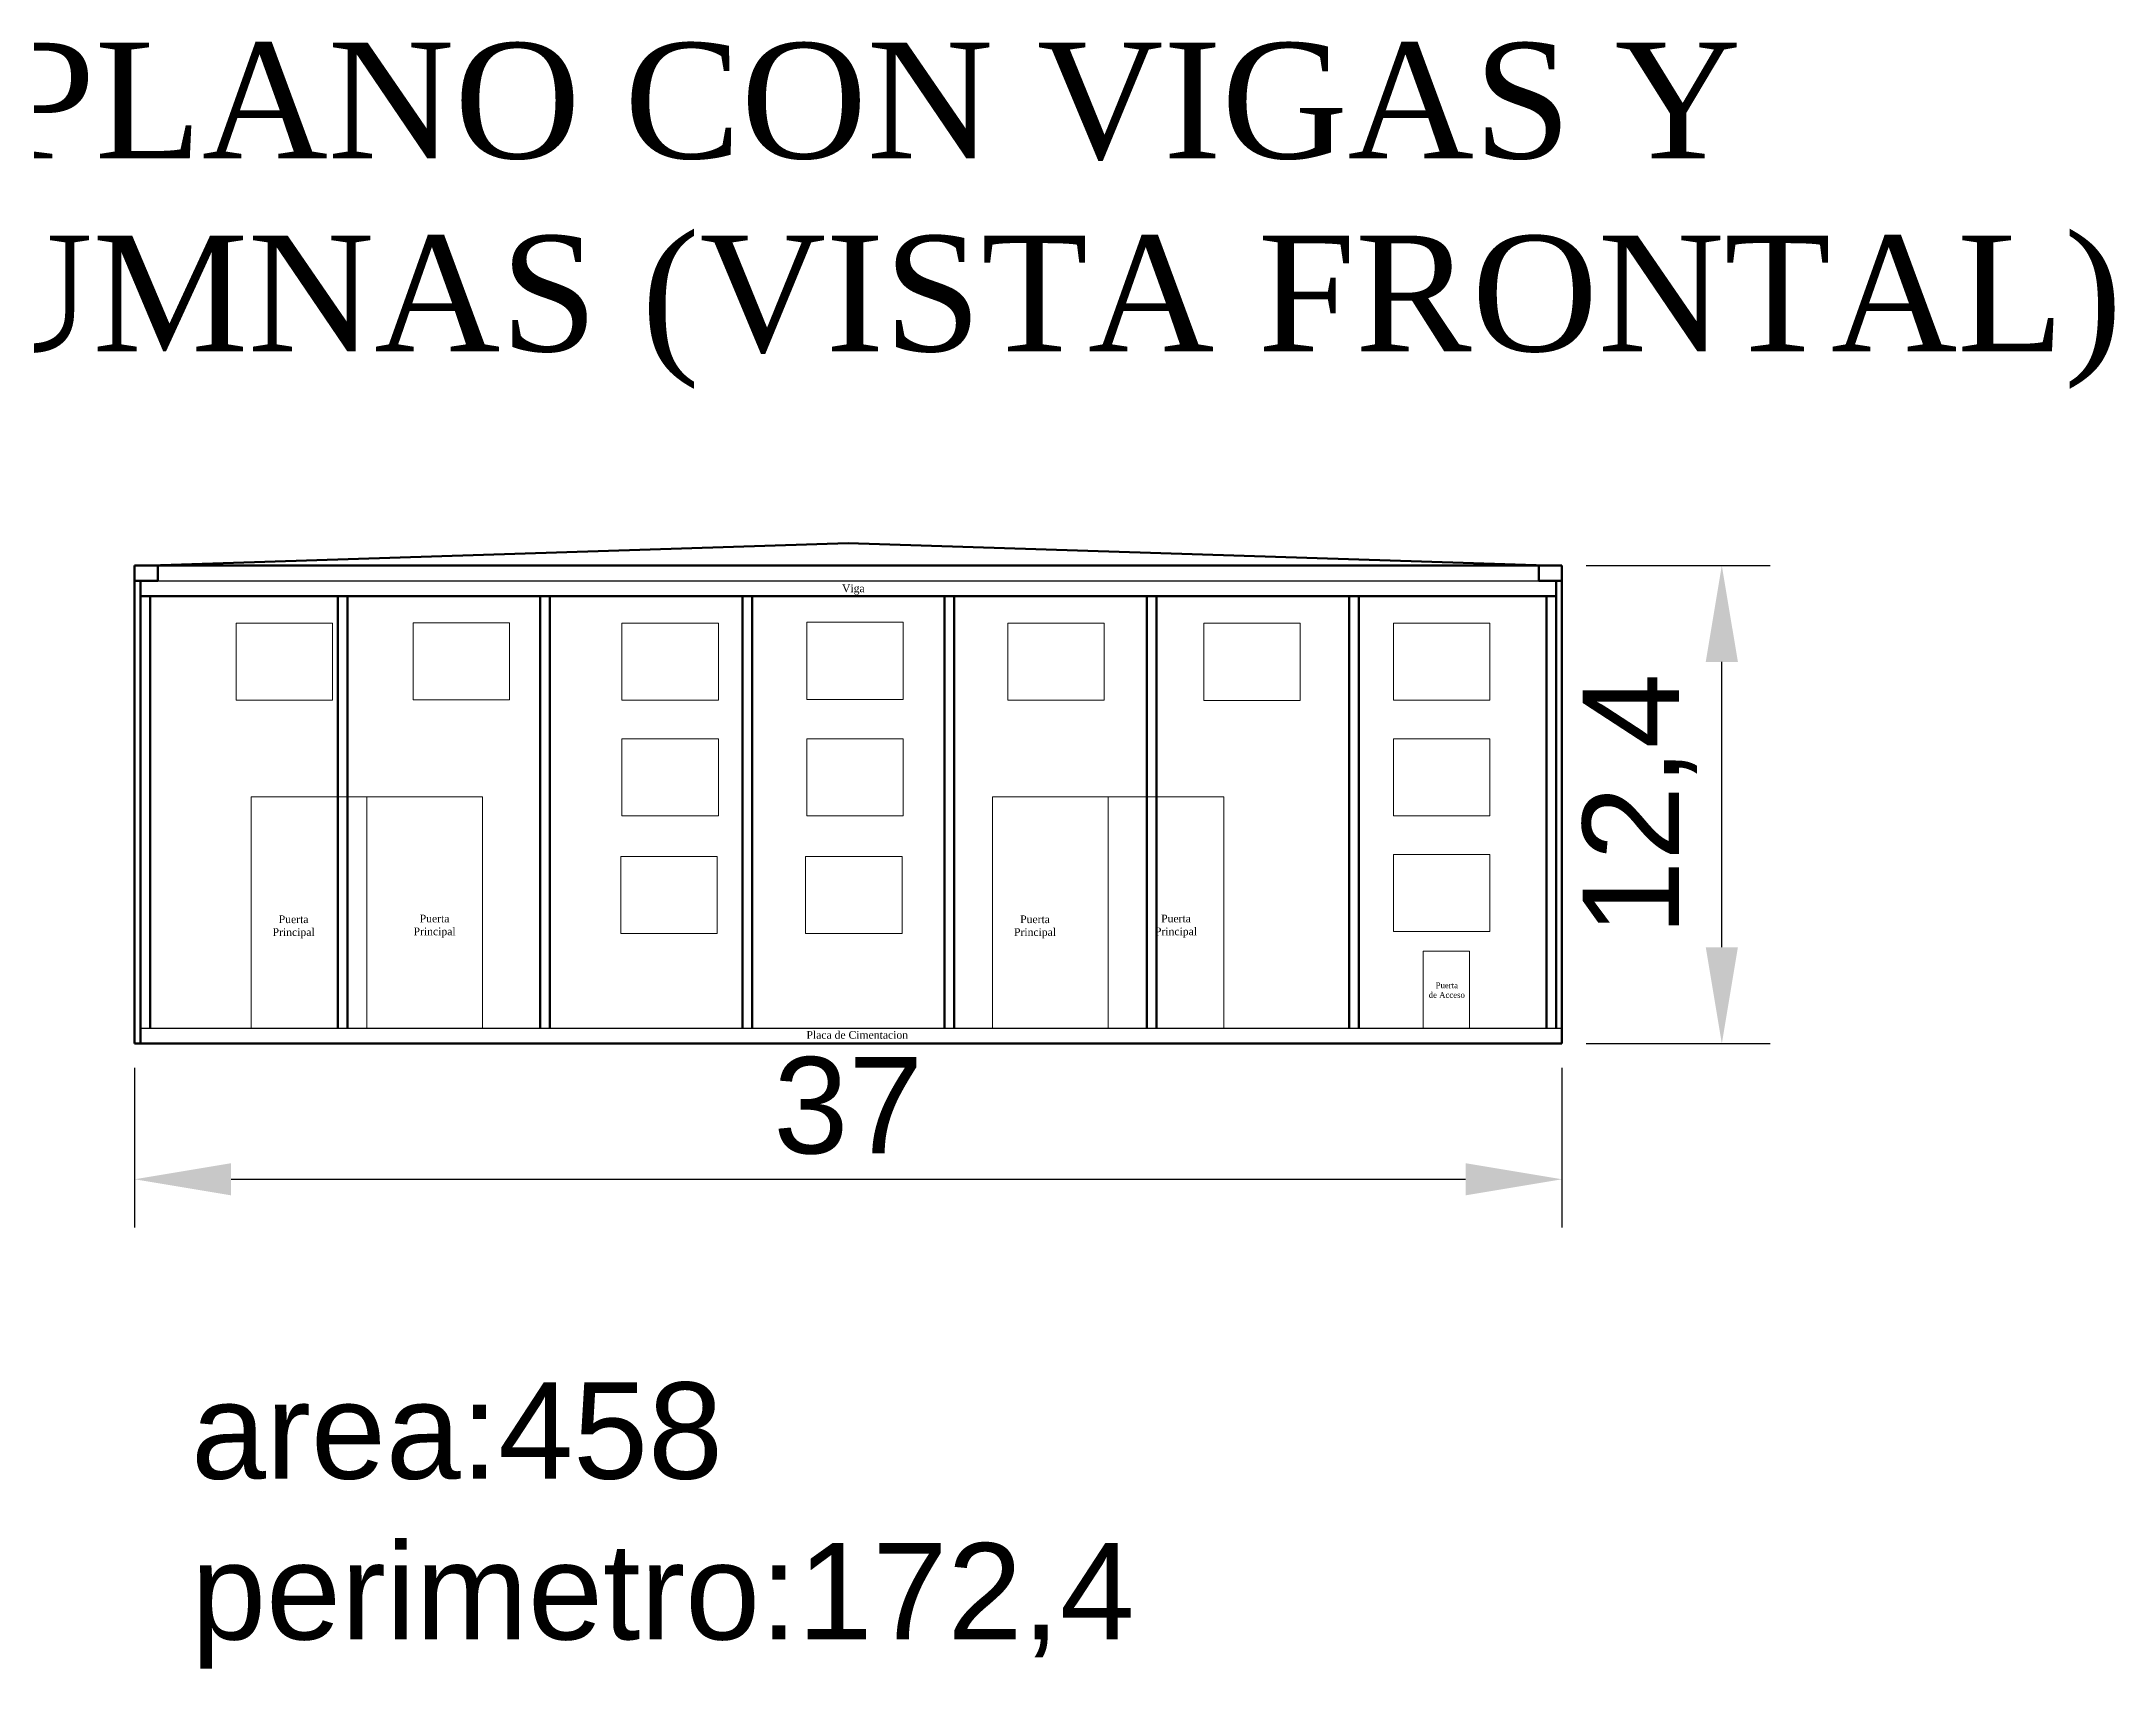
# Model space of a CAD drawing. Header units: metres. Extents: x 29 to 562, y -33 to 369.
# Drawn here: x 84 to 137.8, y 2.8 to 45 of the extents above; entities that cross this region are included whole.
import ezdxf

# ---------------------------------------------------------------- set-up
doc = ezdxf.new("R2010")
doc.units = ezdxf.units.M
doc.header["$LTSCALE"] = 2
doc.header["$PDMODE"] = 35
for name, color, linetype, lineweight in [('001_Dark_1 10', 7, 'Continuous', 0), ('A-DOOR', 251, 'Continuous', 18), ('A-GLAZ', 2, 'Continuous', 18), ('A-ROOF', 226, 'Continuous', 53), ('S-BEAM', 1, 'Continuous', 50), ('S-COLS', 1, 'Continuous', 50), ('S-WALL', 7, 'Continuous', 60)]:
    doc.layers.add(name, color=color, linetype=linetype, lineweight=lineweight)
doc.layers.add('S-DECK', color=7, linetype='Continuous')
doc.layers.add('S-FNDN', color=7, linetype='Continuous')
doc.styles.get("Standard").update_dxf_attribs({"font": 'arial.ttf'})
doc.dimstyles.new('ISO-25', dxfattribs={"dimtxt": 2.5, "dimasz": 2.5, "dimexe": 1.25, "dimexo": 0.625, "dimtad": 1, "dimtxsty": 'Standard', "dimcen": 2.5, "dimadec": 0, "dimazin": 0, "dimtfac": 1, "dimtmove": 0, "dimatfit": 3, "dimfxl": 1, "dimarcsym": 0})

# ---------------------------------------------------------------- blocks, each defined once
blk = doc.blocks.new('*D69')
at = {"layer": '001_Dark_1 10', "color": 0, "lineweight": -2, "transparency": 16777216}
for p, q in [((124.068, 31.45), (128.836, 31.45)), ((127.586, 21.55), (127.586, 28.95)), ((124.068, 19.05), (128.836, 19.05))]:
    blk.add_line(p, q, dxfattribs=at)
at = {"layer": '001_Dark_1 10', "color": 0, "transparency": 16777216}
for points in [[(127.17, 28.95), (128.003, 28.95), (127.586, 31.45)], [(127.17, 21.55), (128.003, 21.55), (127.586, 19.05)]]:
    blk.add_solid(points, dxfattribs=at)
at = {"layer": 'Defpoints', "color": 0, "transparency": 16777216}
for p in [(123.443, 31.45), (127.586, 31.45), (123.443, 19.05)]:
    blk.add_point(p, dxfattribs=at)
at = {"layer": '001_Dark_1 10', "color": 0, "transparency": 16777216, "insert": (125.459, 25.25), "char_height": 2.5, "attachment_point": 5, "rotation": 90}
blk.add_mtext('12,4', dxfattribs=at)
blk = doc.blocks.new('*D70')
at = {"layer": '001_Dark_1 10', "color": 0, "lineweight": -2, "transparency": 16777216}
for p, q in [((86.443, 18.425), (86.443, 14.282)), ((123.443, 18.425), (123.443, 14.282)), ((88.943, 15.532), (120.943, 15.532))]:
    blk.add_line(p, q, dxfattribs=at)
at = {"layer": '001_Dark_1 10', "color": 0, "transparency": 16777216}
for points in [[(88.943, 15.948), (88.943, 15.115), (86.443, 15.532)], [(120.943, 15.948), (120.943, 15.115), (123.443, 15.532)]]:
    blk.add_solid(points, dxfattribs=at)
at = {"layer": 'Defpoints', "color": 0, "transparency": 16777216}
for p in [(86.443, 19.05), (123.443, 19.05), (123.443, 15.532)]:
    blk.add_point(p, dxfattribs=at)
at = {"layer": '001_Dark_1 10', "color": 0, "transparency": 16777216, "insert": (104.943, 17.434), "char_height": 2.5, "attachment_point": 5}
blk.add_mtext('37', dxfattribs=at)

msp = doc.modelspace()

# ---------------------------------------------------------------- linework, layer by layer
at = {"layer": 'A-DOOR'}
for p, q in [((89.462, 19.45), (89.462, 25.45)), ((89.462, 25.45), (92.462, 25.45)), ((92.462, 19.45), (92.462, 25.45)), ((92.462, 25.45), (95.462, 25.45)), ((92.462, 25.45), (92.462, 19.45)), ((95.462, 25.45), (95.462, 19.45)), ((108.681, 19.45), (108.681, 25.45)), ((108.681, 25.45), (111.681, 25.45)), ((111.681, 19.45), (111.681, 25.45)), ((111.681, 25.45), (114.681, 25.45)), ((111.681, 25.45), (111.681, 19.45)), ((114.681, 25.45), (114.681, 19.45)), ((119.843, 19.45), (119.843, 21.45)), ((119.843, 21.45), (121.043, 21.45)), ((121.043, 19.45), (121.043, 21.45)), ((114.681, 19.45), (111.681, 19.45)), ((121.043, 19.45), (119.843, 19.45))]:
    msp.add_line(p, q, dxfattribs=at)
at = {"layer": 'A-GLAZ'}
for p, q in [((91.574, 29.956), (89.074, 29.956)), ((89.074, 29.956), (89.074, 27.956)), ((91.574, 27.956), (91.574, 29.956)), ((96.161, 29.964), (93.661, 29.964)), ((93.661, 29.964), (93.661, 27.964)), ((96.161, 27.964), (96.161, 29.964)), ((101.574, 29.956), (99.074, 29.956)), ((99.074, 29.956), (99.074, 27.956)), ((101.574, 27.956), (101.574, 29.956)), ((106.366, 29.978), (103.866, 29.978)), ((103.866, 29.978), (103.866, 27.978)), ((106.366, 27.978), (106.366, 29.978)), ((111.574, 29.956), (109.074, 29.956)), ((109.074, 29.956), (109.074, 27.956)), ((111.574, 27.956), (111.574, 29.956)), ((116.655, 29.952), (114.155, 29.952)), ((114.155, 29.952), (114.155, 27.952)), ((116.655, 27.952), (116.655, 29.952)), ((121.574, 29.956), (119.074, 29.956)), ((119.074, 29.956), (119.074, 27.956)), ((121.574, 27.956), (121.574, 29.956)), ((89.074, 27.956), (91.574, 27.956)), ((93.661, 27.964), (96.161, 27.964)), ((99.074, 27.956), (101.574, 27.956)), ((103.866, 27.978), (106.366, 27.978)), ((109.074, 27.956), (111.574, 27.956)), ((114.155, 27.952), (116.655, 27.952)), ((119.074, 27.956), (121.574, 27.956)), ((101.574, 26.956), (99.074, 26.956)), ((99.074, 26.956), (99.074, 24.956)), ((101.574, 24.956), (101.574, 26.956)), ((106.366, 26.956), (103.866, 26.956)), ((103.866, 26.956), (103.866, 24.956)), ((106.366, 24.956), (106.366, 26.956)), ((121.574, 26.956), (119.074, 26.956)), ((119.074, 26.956), (119.074, 24.956)), ((121.574, 24.956), (121.574, 26.956)), ((99.074, 24.956), (101.574, 24.956)), ((103.866, 24.956), (106.366, 24.956)), ((119.074, 24.956), (121.574, 24.956)), ((101.544, 23.904), (99.044, 23.904)), ((99.044, 23.904), (99.044, 21.904)), ((101.544, 21.904), (101.544, 23.904)), ((106.337, 23.904), (103.837, 23.904)), ((103.837, 23.904), (103.837, 21.904)), ((106.337, 21.904), (106.337, 23.904)), ((121.574, 23.956), (119.074, 23.956)), ((119.074, 23.956), (119.074, 21.956)), ((121.574, 21.956), (121.574, 23.956)), ((99.044, 21.904), (101.544, 21.904)), ((103.837, 21.904), (106.337, 21.904)), ((119.074, 21.956), (121.574, 21.956))]:
    msp.add_line(p, q, dxfattribs=at)
at = {"layer": 'A-ROOF'}
for p, q in [((104.943, 32.025), (86.843, 31.453)), ((104.943, 32.025), (123.043, 31.45)), ((86.843, 31.453), (123.043, 31.45))]:
    msp.add_line(p, q, dxfattribs=at)
at = {"layer": 'S-BEAM'}
for p, q in [((87.043, 31.453), (86.443, 31.453)), ((86.443, 31.453), (86.443, 31.05)), ((87.043, 31.053), (87.043, 31.453)), ((123.443, 31.45), (122.843, 31.45)), ((122.843, 31.45), (122.843, 31.05)), ((123.443, 31.05), (123.443, 31.45)), ((86.443, 31.05), (87.043, 31.053)), ((86.593, 31.05), (86.593, 30.65)), ((86.593, 30.65), (123.293, 30.65)), ((122.843, 31.05), (123.443, 31.05))]:
    msp.add_line(p, q, dxfattribs=at)
at = {"layer": 'S-COLS'}
for p, q in [((86.843, 19.45), (86.843, 30.65)), ((91.711, 19.45), (91.711, 30.65)), ((91.711, 30.65), (91.961, 30.65)), ((91.961, 30.65), (91.961, 19.45)), ((96.954, 19.45), (96.954, 30.65)), ((97.204, 30.65), (97.204, 19.45)), ((102.197, 19.45), (102.197, 30.65)), ((102.447, 30.65), (102.447, 19.45)), ((107.44, 19.45), (107.44, 30.65)), ((107.69, 30.65), (107.69, 19.45)), ((112.683, 19.45), (112.683, 30.65)), ((112.933, 30.65), (112.933, 19.45)), ((117.926, 19.45), (117.926, 30.65)), ((118.176, 30.65), (118.176, 19.45)), ((123.043, 19.45), (123.043, 30.65)), ((123.293, 30.65), (123.293, 19.45))]:
    msp.add_line(p, q, dxfattribs=at)
at = {"layer": 'S-DECK'}
msp.add_line((86.443, 31.05), (123.443, 31.05), dxfattribs=at)
at = {"layer": 'S-FNDN'}
for p, q in [((86.593, 19.05), (86.593, 19.45)), ((86.593, 19.45), (123.443, 19.45))]:
    msp.add_line(p, q, dxfattribs=at)
at = {"layer": 'S-WALL'}
for p, q in [((86.443, 19.05), (86.443, 31.05)), ((86.443, 31.05), (86.593, 31.05)), ((86.593, 31.05), (86.593, 19.05)), ((123.443, 31.05), (123.293, 31.05)), ((123.293, 31.05), (123.293, 19.45)), ((123.443, 19.05), (123.443, 31.05)), ((86.443, 19.05), (123.443, 19.05))]:
    msp.add_line(p, q, dxfattribs=at)

# ---------------------------------------------------------------- texts
at = {"attachment_point": 2}
for s, width, insert, char_height in [('{\\fTimes New Roman|b0|i0|c0|p18;PLANO CON VIGAS Y COLUMNAS (VISTA FRONTAL)}', 69.93919, (105.491, 45.007), 3), ('{\\fTimes New Roman|b0|i0|c0|p18;Puerta^JPrincipal}', 13.41015, (90.564, 22.375), 0.2), ('{\\fTimes New Roman|b0|i0|c0|p18;Puerta ^JPrincipal}', 13.41015, (94.218, 22.394), 0.2), ('{\\fTimes New Roman|b0|i0|c0|p18;Puerta^JPrincipal}', 13.41015, (109.783, 22.375), 0.2), ('{\\fTimes New Roman|b0|i0|c0|p18;Puerta ^JPrincipal}', 13.41015, (113.437, 22.394), 0.2), ('{\\fTimes New Roman|b0|i0|c0|p18;Puerta^Jde Acceso}', 13.41015, (120.457, 20.637), 0.15)]:
    msp.add_mtext_dynamic_manual_height_columns(s, width=width, gutter_width=12.5, heights=[0], dxfattribs=dict(at, insert=insert, char_height=char_height))
at = {"char_height": 0.2, "attachment_point": 1}
for s, insert, width in [('{\\fTimes New Roman|b0|i0|c0|p18;Viga}', (104.779, 30.958), 2.49427), ('{\\fTimes New Roman|b0|i0|c0|p18;Placa de Cimentacion}', (103.858, 19.375), 3.03204)]:
    msp.add_mtext(s, dxfattribs=dict(at, insert=insert, width=width))
at = {"layer": '001_Dark_1 10', "insert": (87.908, 10.264), "char_height": 2.5, "attachment_point": 1}
msp.add_mtext_dynamic_manual_height_columns('area:458\\Pperimetro:172,4', width=36.01804, gutter_width=12.5, heights=[0], dxfattribs=at)

# ---------------------------------------------------------------- dimensions: what is measured, and where the dimension line sits
at = {"layer": '001_Dark_1 10'}
dim = msp.add_linear_dim(base=(127.586, 31.45), p1=(123.443, 19.05), p2=(123.443, 31.45), angle=90, dimstyle='ISO-25', dxfattribs=at)
dim.commit()
dim.dimension.update_dxf_attribs({"geometry": '*D69', "text_midpoint": (125.459, 25.25)})
dim = msp.add_linear_dim(base=(123.443, 15.532), p1=(86.443, 19.05), p2=(123.443, 19.05), dimstyle='ISO-25', dxfattribs=at)
dim.commit()
dim.dimension.update_dxf_attribs({"geometry": '*D70', "text_midpoint": (104.943, 17.434)})

doc.saveas('drawing.dxf')
